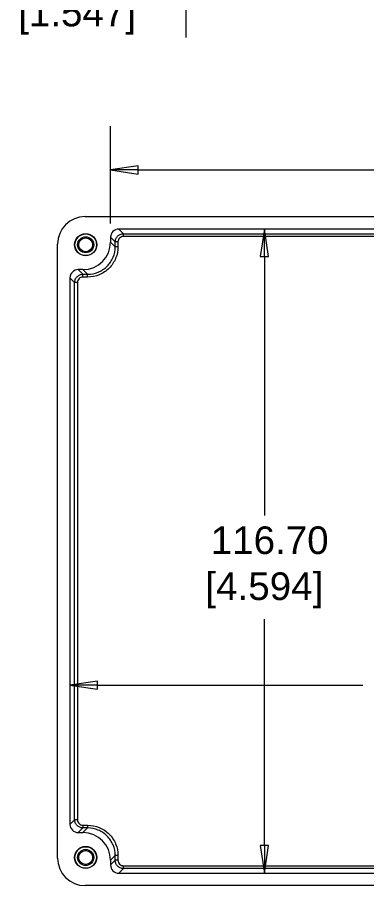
# Model space of a CAD drawing. Header units: millimetres. Extents: x 23 to 674, y 24 to 517.
# Drawn here: x 264.5 to 327.8, y 187.5 to 344.8 of the extents above; entities that cross this region are included whole.
import ezdxf

# ---------------------------------------------------------------- set-up
doc = ezdxf.new("R2010")
doc.units = ezdxf.units.MM
doc.header["$LTSCALE"] = 2.5
for name, color, linetype, lineweight in [('Dimension (ANSI)', 7, 'Continuous', 9), ('Visible (ANSI)', 7, 'Continuous', 9), ('Visible Narrow (ANSI)', 7, 'Continuous', 9)]:
    doc.layers.add(name, color=color, linetype=linetype, lineweight=lineweight)
doc.styles.add('Note Text (ANSI)', font='arial.ttf')
doc.dimstyles.new('Default - mm (ANSI)', dxfattribs={"dimscale": 2.5, "dimtxt": 2, "dimasz": 2, "dimexe": 3.175, "dimexo": 1, "dimgap": 0.8, "dimtad": 0, "dimtih": 1, "dimtoh": 1, "dimrnd": 1e-08, "dimzin": 4, "dimdsep": 46, "dimtxsty": 'Note Text (ANSI)', "dimblk": 'Filled-1', "dimcen": 0.09, "dimdle": 10, "dimclrd": 256, "dimclre": 256, "dimclrt": 256, "dimadec": 1, "dimazin": 0, "dimtfac": 1.524, "dimtofl": 0, "dimtmove": 0, "dimatfit": 3, "dimfxl": 0, "dimtolj": 1, "dimtzin": 0, "dimlwd": -1, "dimlwe": -1, "dimarcsym": 0})

# ---------------------------------------------------------------- blocks, each defined once
blk = doc.blocks.new('Filled-1')
at = {"color": 0}
for p, q in [((0, 0), (-1, 0.15)), ((-1, 0.15), (-1, -0.15)), ((-1, 0), (0, 0)), ((-1, -0.15), (0, 0))]:
    blk.add_line(p, q, dxfattribs=at)
at = {"color": 0, "flags": 128}
blk.add_lwpolyline([(-1, -0.15), (0, 0), (-1, 0.15), (-1, -0.15)], dxfattribs=at)
at = {"color": 0}
blk.add_solid([(-1, -0.15), (0, 0), (-1, 0.15), (-1, -0.15)], dxfattribs=at)
blk = doc.blocks.new('*D16')
at = {"layer": 'Defpoints', "color": 0, "transparency": 16777216}
for p in [(334.35, 359.07), (295.05, 358.45), (334.35, 349.09)]:
    blk.add_point(p, dxfattribs=at)
at = {"layer": 'Dimension (ANSI)', "transparency": 16777216}
for p, q in [((295.05, 355.95), (295.05, 341.16)), ((334.35, 356.57), (334.35, 341.16)), ((295.05, 349.09), (287.55, 349.09)), ((329.35, 349.09), (300.05, 349.09))]:
    blk.add_line(p, q, dxfattribs=at)
at = {"layer": 'Dimension (ANSI)', "transparency": 16777216, "xscale": 5, "yscale": 5, "zscale": 5, "rotation": 180}
blk.add_blockref('Filled-1', (295.05, 349.09), dxfattribs=at)
at = {"layer": 'Dimension (ANSI)', "transparency": 16777216, "xscale": 5, "yscale": 5, "zscale": 5}
blk.add_blockref('Filled-1', (334.35, 349.09), dxfattribs=at)
at = {"layer": 'Dimension (ANSI)', "transparency": 16777216, "insert": (275.33, 349.09), "char_height": 5, "attachment_point": 5, "style": 'Note Text (ANSI)'}
blk.add_mtext('\\A1; 39.30\\P[1.547]', dxfattribs=at)
blk = doc.blocks.new('*D22')
at = {"layer": 'Defpoints', "color": 0, "transparency": 16777216}
for p in [(407.39, 317.17), (281.39, 304.96), (407.39, 304.11)]:
    blk.add_point(p, dxfattribs=at)
at = {"layer": 'Dimension (ANSI)', "transparency": 16777216}
for p, q in [((281.39, 307.46), (281.39, 325.1)), ((407.39, 306.61), (407.39, 325.1)), ((286.39, 317.17), (330.9, 317.17)), ((402.39, 317.17), (357.87, 317.17))]:
    blk.add_line(p, q, dxfattribs=at)
at = {"layer": 'Dimension (ANSI)', "transparency": 16777216, "xscale": 5, "yscale": 5, "zscale": 5, "rotation": 180}
blk.add_blockref('Filled-1', (281.39, 317.17), dxfattribs=at)
at = {"layer": 'Dimension (ANSI)', "transparency": 16777216, "xscale": 5, "yscale": 5, "zscale": 5}
blk.add_blockref('Filled-1', (407.39, 317.17), dxfattribs=at)
at = {"layer": 'Dimension (ANSI)', "transparency": 16777216, "insert": (344.39, 317.17), "char_height": 5, "attachment_point": 5, "style": 'Note Text (ANSI)'}
blk.add_mtext('\\A1; 126.00\\P[4.961]', dxfattribs=at)
blk = doc.blocks.new('*D23')
at = {"layer": 'Defpoints', "color": 0, "transparency": 16777216}
for p in [(282.89, 306.46), (282.89, 189.76), (309.26, 189.76)]:
    blk.add_point(p, dxfattribs=at)
at = {"layer": 'Dimension (ANSI)', "transparency": 16777216}
for p, q in [((309.26, 301.46), (309.26, 254.55)), ((309.26, 194.76), (309.26, 235.79))]:
    blk.add_line(p, q, dxfattribs=at)
at = {"layer": 'Dimension (ANSI)', "transparency": 16777216, "xscale": 5, "yscale": 5, "zscale": 5}
for p, rotation in [((309.26, 306.46), 90), ((309.26, 189.76), 270)]:
    blk.add_blockref('Filled-1', p, dxfattribs=dict(at, rotation=rotation))
at = {"layer": 'Dimension (ANSI)', "transparency": 16777216, "insert": (309.26, 245.17), "char_height": 5, "attachment_point": 5, "style": 'Note Text (ANSI)'}
blk.add_mtext('\\A1; 116.70\\P[4.594]', dxfattribs=at)
blk = doc.blocks.new('*D24')
at = {"layer": 'Defpoints', "color": 0, "transparency": 16777216}
for p in [(414.74, 223.83), (274.04, 198.61), (414.74, 198.61)]:
    blk.add_point(p, dxfattribs=at)
at = {"layer": 'Dimension (ANSI)', "transparency": 16777216}
for p, q in [((279.04, 223.83), (327.1, 223.83)), ((409.74, 223.83), (354.07, 223.83))]:
    blk.add_line(p, q, dxfattribs=at)
at = {"layer": 'Dimension (ANSI)', "transparency": 16777216, "xscale": 5, "yscale": 5, "zscale": 5, "rotation": 180}
blk.add_blockref('Filled-1', (274.04, 223.83), dxfattribs=at)
at = {"layer": 'Dimension (ANSI)', "transparency": 16777216, "xscale": 5, "yscale": 5, "zscale": 5}
blk.add_blockref('Filled-1', (414.74, 223.83), dxfattribs=at)
at = {"layer": 'Dimension (ANSI)', "transparency": 16777216, "insert": (340.58, 223.83), "char_height": 5, "attachment_point": 5, "style": 'Note Text (ANSI)'}
blk.add_mtext('\\A1; 140.70\\P[5.539]', dxfattribs=at)

msp = doc.modelspace()

# ---------------------------------------------------------------- linework, layer by layer
at = {"layer": 'Visible (ANSI)'}
for p, q in [((276.7841, 308.7132), (411.9875, 308.7132)), ((405.8863, 306.4632), (282.8853, 306.4632)), ((271.7858, 192.5115), (271.7858, 303.7149)), ((281.3858, 304.9637), (281.3858, 304.1115)), ((276.3875, 299.1132), (275.5353, 299.1132)), ((274.0358, 297.6137), (274.0358, 198.6127)), ((275.5353, 197.1132), (276.3875, 197.1132)), ((281.3858, 192.1149), (281.3858, 191.2627)), ((282.8853, 189.7632), (405.8863, 189.7632)), ((411.9875, 187.5132), (276.7841, 187.5132))]:
    msp.add_line(p, q, dxfattribs=at)
for centre, radius in [((276.8858, 303.6132), 2), ((276.8858, 303.6132), 1.9651), ((276.8858, 303.6132), 1.9639), ((276.8858, 303.6132), 1.4565), ((276.8858, 303.6132), 1.2556), ((276.8858, 192.6132), 2), ((276.8858, 192.6132), 1.9651), ((276.8858, 192.6132), 1.9551), ((276.8858, 192.6132), 1.4564), ((276.8858, 192.6132), 1.2556)]:
    msp.add_circle(centre, radius, dxfattribs=at)
for centre, major_axis, start_param, end_param in [((276.7875, 303.7115), (3.538, -3.538), 2.35653711, 3.9266482), ((282.8863, 304.9627), (-1.0614, 1.0614), 5.49812976, 7.06824085), ((276.3841, 304.1149), (3.538, -3.538), 5.49812976, 7.06824085), ((275.5363, 297.6127), (-1.0614, 1.0614), 5.49812976, 7.06824085), ((275.5363, 198.6137), (1.0614, 1.0614), 2.35653711, 3.9266482), ((276.3841, 192.1115), (-3.538, -3.538), 2.35653711, 3.9266482), ((276.7875, 192.5149), (-3.538, -3.538), 5.49812976, 7.06824085), ((282.8863, 191.2637), (1.0614, 1.0614), 2.35653711, 3.9266482)]:
    msp.add_ellipse(centre, major_axis=major_axis, ratio=0.999315, start_param=start_param, end_param=end_param, dxfattribs=at)
at = {"layer": 'Visible Narrow (ANSI)'}
for p, q in [((282.8853, 306.4632), (283.7354, 305.6131)), ((283.7354, 305.6131), (405.0362, 305.6131)), ((283.7354, 305.1133), (283.7354, 305.6131)), ((282.2359, 304.1136), (281.3858, 304.9637)), ((281.3858, 304.1115), (282.2359, 303.2614)), ((282.2359, 303.2614), (282.2359, 304.1136)), ((282.7357, 304.1136), (282.2359, 304.1136)), ((282.7357, 304.1136), (282.7357, 303.2614)), ((405.0362, 305.1133), (283.7354, 305.1133)), ((282.7357, 303.2614), (282.2359, 303.2614)), ((275.5353, 299.1132), (276.3854, 298.2631)), ((277.2376, 298.2631), (276.3875, 299.1132)), ((274.8859, 296.7636), (274.0358, 297.6137)), ((276.3854, 298.2631), (277.2376, 298.2631)), ((276.3854, 297.7633), (276.3854, 298.2631)), ((277.2376, 297.7633), (276.3854, 297.7633)), ((277.2376, 297.7633), (277.2376, 298.2631)), ((274.8859, 199.4628), (274.8859, 296.7636)), ((275.3857, 296.7636), (274.8859, 296.7636)), ((275.3857, 296.7636), (275.3857, 199.4628)), ((274.0358, 198.6127), (274.8859, 199.4628)), ((275.3857, 199.4628), (274.8859, 199.4628)), ((276.3854, 198.4631), (277.2376, 198.4631)), ((276.3854, 198.4631), (276.3854, 197.9633)), ((277.2376, 198.4631), (277.2376, 197.9633)), ((276.3854, 197.9633), (275.5353, 197.1132)), ((277.2376, 197.9633), (276.3854, 197.9633)), ((276.3875, 197.1132), (277.2376, 197.9633)), ((282.2359, 192.965), (281.3858, 192.1149)), ((281.3858, 191.2627), (282.2359, 192.1128)), ((282.2359, 192.1128), (282.2359, 192.965)), ((282.7357, 192.965), (282.2359, 192.965)), ((282.7357, 192.1128), (282.2359, 192.1128)), ((282.7357, 192.965), (282.7357, 192.1128)), ((283.7354, 190.6133), (282.8853, 189.7632)), ((283.7354, 191.1131), (405.0362, 191.1131)), ((283.7354, 190.6133), (283.7354, 191.1131)), ((405.0362, 190.6133), (283.7354, 190.6133))]:
    msp.add_line(p, q, dxfattribs=at)
for points, knots in [([(282.2359, 304.1136), (282.2359, 304.31), (282.275, 304.5061), (282.4252, 304.8688), (282.5364, 305.0351), (282.8139, 305.3126), (282.9802, 305.4238), (283.3429, 305.574), (283.539, 305.6131), (283.7354, 305.6131)], [2.35653711, 2.35653711, 2.35653711, 2.35653711, 2.74906488, 2.74906488, 3.14159265, 3.14159265, 3.53412043, 3.53412043, 3.9266482, 3.9266482, 3.9266482, 3.9266482]), ([(283.7354, 305.1133), (283.6044, 305.1133), (283.4736, 305.0873), (283.3527, 305.0372), (283.2318, 304.9871), (283.121, 304.9131), (283.0284, 304.8205), (282.9359, 304.728), (282.8618, 304.6171), (282.8118, 304.4962), (282.7617, 304.3753), (282.7357, 304.2445), (282.7357, 304.1136)], [2.35653711, 2.35653711, 2.35653711, 2.35653711, 2.74906488, 2.74906488, 2.74906488, 3.14159265, 3.14159265, 3.14159265, 3.53412043, 3.53412043, 3.53412043, 3.9266482, 3.9266482, 3.9266482, 3.9266482]), ([(282.7357, 303.2614), (282.7357, 302.5414), (282.5926, 301.822), (282.0419, 300.4921), (281.6344, 299.8823), (280.6167, 298.8646), (280.0068, 298.4571), (278.677, 297.9064), (277.9576, 297.7633), (277.2376, 297.7633)], [2.35653711, 2.35653711, 2.35653711, 2.35653711, 2.74906488, 2.74906488, 3.14159265, 3.14159265, 3.53412043, 3.53412043, 3.9266482, 3.9266482, 3.9266482, 3.9266482]), ([(277.2376, 298.2631), (277.8922, 298.2631), (278.5462, 298.3931), (279.1507, 298.6434), (279.7552, 298.8937), (280.3097, 299.2641), (280.7723, 299.7267), (281.2348, 300.1893), (281.6053, 300.7438), (281.8556, 301.3483), (282.1059, 301.9528), (282.2359, 302.6068), (282.2359, 303.2614)], [2.35653711, 2.35653711, 2.35653711, 2.35653711, 2.74906488, 2.74906488, 2.74906488, 3.14159265, 3.14159265, 3.14159265, 3.53412043, 3.53412043, 3.53412043, 3.9266482, 3.9266482, 3.9266482, 3.9266482]), ([(274.8859, 296.7636), (274.8859, 296.96), (274.925, 297.1561), (275.0752, 297.5188), (275.1864, 297.6851), (275.4639, 297.9626), (275.6302, 298.0738), (275.9929, 298.224), (276.189, 298.2631), (276.3854, 298.2631)], [2.35653711, 2.35653711, 2.35653711, 2.35653711, 2.74906488, 2.74906488, 3.14159265, 3.14159265, 3.53412043, 3.53412043, 3.9266482, 3.9266482, 3.9266482, 3.9266482]), ([(276.3854, 297.7633), (276.2544, 297.7633), (276.1236, 297.7373), (276.0027, 297.6872), (275.8818, 297.6371), (275.771, 297.5631), (275.6784, 297.4705), (275.5859, 297.378), (275.5118, 297.2671), (275.4618, 297.1462), (275.4117, 297.0253), (275.3857, 296.8945), (275.3857, 296.7636)], [2.35653711, 2.35653711, 2.35653711, 2.35653711, 2.74906488, 2.74906488, 2.74906488, 3.14159265, 3.14159265, 3.14159265, 3.53412043, 3.53412043, 3.53412043, 3.9266482, 3.9266482, 3.9266482, 3.9266482]), ([(276.3854, 197.9633), (276.189, 197.9633), (275.9929, 198.0024), (275.6302, 198.1526), (275.4639, 198.2638), (275.1864, 198.5413), (275.0752, 198.7076), (274.925, 199.0703), (274.8859, 199.2664), (274.8859, 199.4628)], [2.35653711, 2.35653711, 2.35653711, 2.35653711, 2.74906488, 2.74906488, 3.14159265, 3.14159265, 3.53412043, 3.53412043, 3.9266482, 3.9266482, 3.9266482, 3.9266482]), ([(275.3857, 199.4628), (275.3857, 199.3318), (275.4117, 199.2011), (275.4618, 199.0802), (275.5118, 198.9593), (275.5859, 198.8484), (275.6784, 198.7559), (275.771, 198.6633), (275.8818, 198.5892), (276.0027, 198.5392), (276.1236, 198.4891), (276.2544, 198.4631), (276.3854, 198.4631)], [2.35653711, 2.35653711, 2.35653711, 2.35653711, 2.74906488, 2.74906488, 2.74906488, 3.14159265, 3.14159265, 3.14159265, 3.53412043, 3.53412043, 3.53412043, 3.9266482, 3.9266482, 3.9266482, 3.9266482]), ([(277.2376, 198.4631), (277.9576, 198.4631), (278.677, 198.32), (280.0068, 197.7693), (280.6167, 197.3618), (281.6344, 196.3441), (282.0419, 195.7342), (282.5926, 194.4044), (282.7357, 193.685), (282.7357, 192.965)], [2.35653711, 2.35653711, 2.35653711, 2.35653711, 2.74906488, 2.74906488, 3.14159265, 3.14159265, 3.53412043, 3.53412043, 3.9266482, 3.9266482, 3.9266482, 3.9266482]), ([(282.2359, 192.965), (282.2359, 193.6196), (282.1059, 194.2736), (281.8556, 194.8781), (281.6053, 195.4826), (281.2348, 196.0371), (280.7723, 196.4997), (280.3097, 196.9623), (279.7552, 197.3327), (279.1507, 197.583), (278.5462, 197.8333), (277.8922, 197.9633), (277.2376, 197.9633)], [2.35653711, 2.35653711, 2.35653711, 2.35653711, 2.74906488, 2.74906488, 2.74906488, 3.14159265, 3.14159265, 3.14159265, 3.53412043, 3.53412043, 3.53412043, 3.9266482, 3.9266482, 3.9266482, 3.9266482]), ([(283.7354, 190.6133), (283.539, 190.6133), (283.3429, 190.6524), (282.9802, 190.8026), (282.8139, 190.9138), (282.5364, 191.1913), (282.4252, 191.3576), (282.275, 191.7203), (282.2359, 191.9164), (282.2359, 192.1128)], [2.35653711, 2.35653711, 2.35653711, 2.35653711, 2.74906488, 2.74906488, 3.14159265, 3.14159265, 3.53412043, 3.53412043, 3.9266482, 3.9266482, 3.9266482, 3.9266482]), ([(282.7357, 192.1128), (282.7357, 191.9818), (282.7617, 191.8511), (282.8118, 191.7302), (282.8618, 191.6093), (282.9359, 191.4984), (283.0284, 191.4059), (283.121, 191.3133), (283.2318, 191.2392), (283.3527, 191.1892), (283.4736, 191.1391), (283.6044, 191.1131), (283.7354, 191.1131)], [2.35653711, 2.35653711, 2.35653711, 2.35653711, 2.74906488, 2.74906488, 2.74906488, 3.14159265, 3.14159265, 3.14159265, 3.53412043, 3.53412043, 3.53412043, 3.9266482, 3.9266482, 3.9266482, 3.9266482])]:
    msp.add_open_spline(points, degree=3, knots=knots, dxfattribs=at)

# ---------------------------------------------------------------- dimensions: what is measured, and where the dimension line sits
at = {"layer": 'Dimension (ANSI)'}
for base, p1, p2, angle, text, override, picture, middle in [((334.3474, 349.0931), (295.0474, 358.4487), (334.3474, 359.0683), 180, ' <>\\X[1.547]', {"dimgap": 0.8, "dimtih": 0, "dimtoh": 0, "dimdec": 2, "dimpost": '\\X', "dimtol": 0, "dimlim": 0, "dimtp": 0, "dimtm": 0, "dimtdec": 2, "dimatfit": 2}, '*D16', (275.3288, 349.0931)), ((407.3858, 317.166), (281.3858, 304.9637), (407.3858, 304.1115), 180, ' <>\\X[4.961]', {"dimgap": 0.8, "dimtih": 0, "dimtoh": 0, "dimdec": 2, "dimpost": '\\X', "dimtol": 0, "dimlim": 0, "dimtp": 0, "dimtm": 0, "dimtdec": 2, "dimatfit": 1}, '*D22', (344.3858, 317.166)), ((309.2609, 189.7632), (282.8853, 306.4632), (282.8853, 189.7632), 90, ' <>\\X[4.594]', {"dimgap": 0.8, "dimdec": 2, "dimpost": '\\X', "dimse1": 1, "dimse2": 1, "dimtol": 0, "dimlim": 0, "dimtp": 0, "dimtm": 0, "dimtdec": 2, "dimatfit": 1}, '*D23', (309.2609, 245.1718)), ((414.7358, 223.8304), (274.0358, 198.6127), (414.7358, 198.6127), 180, ' <>\\X[5.539]', {"dimgap": 0.8, "dimtih": 0, "dimtoh": 0, "dimdec": 2, "dimpost": '\\X', "dimse1": 1, "dimse2": 1, "dimtol": 0, "dimlim": 0, "dimtp": 0, "dimtm": 0, "dimtdec": 2, "dimatfit": 1}, '*D24', (340.5848, 223.8304))]:
    dim = msp.add_linear_dim(base=base, p1=p1, p2=p2, angle=angle, text=text, dimstyle='Default - mm (ANSI)', override=override, dxfattribs=at)
    dim.commit()
    dim.dimension.update_dxf_attribs({"geometry": picture, "text_midpoint": middle, "dimtype": 160})

doc.saveas('drawing.dxf')
